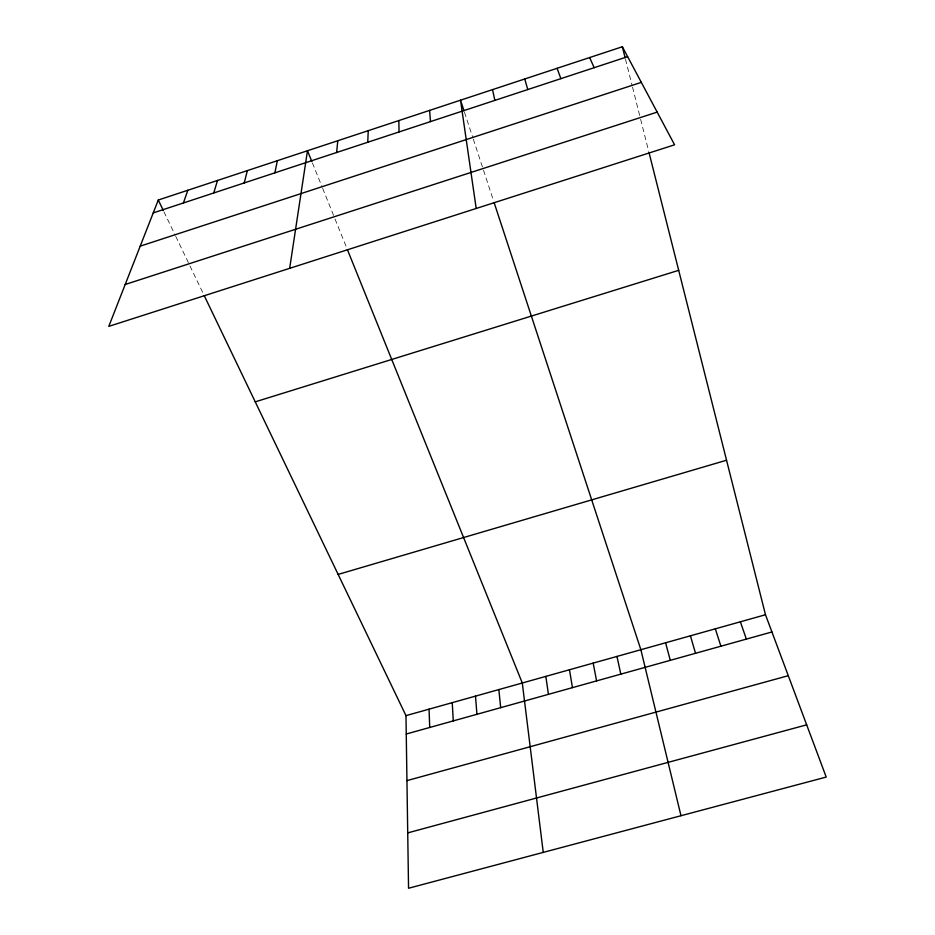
<?xml version="1.0" encoding="UTF-8"?>
<svg xmlns="http://www.w3.org/2000/svg" width="935" height="935" viewBox="0 0 935 935"><rect width="100%" height="100%" fill="white"/><g stroke="black" fill="none" stroke-linecap="round" stroke-linejoin="round"><path stroke-width="0.7" stroke-dasharray="4.67 3.51" d="M163.941 211.777L175.137 235.094M175.745 236.368L189.338 264.64M189.957 265.949L203.585 294.315M312.407 162.912L322.143 187.047M322.668 188.367L334.485 217.621M335.022 218.977L346.873 248.313M464.461 112.223L472.853 137.784M473.309 139.151L493.668 201.189M625.492 59.221L632.165 85.716M632.528 87.13L640.288 117.962M640.639 119.341L648.726 151.412"/><path stroke-width="1.4" d="M367.759 142.26L368.238 130.678M336.635 152.51L337.78 140.729M289.663 268.333L307.486 150.734L311.858 161.556M274.878 172.846L277.344 160.691M244.234 182.933L247.354 170.602M213.741 192.972L217.516 180.455M183.412 202.965L187.83 190.261M158.284 200.02L108.787 326.373L674.591 144.808L622.348 46.75L158.284 200.02L163.309 210.469M153.246 212.899L627.63 56.673M140.215 246.15L641.317 82.362M125.197 284.485L657.165 112.118M255.243 401.851L678.693 270.332M338.143 574.417L726.542 460.23M405.977 715.637L765.485 614.751L826.213 777.067L408.548 888.25L405.977 715.637L204.204 295.589M406.257 734.022L771.936 631.966M406.947 780.631L788.287 675.689M407.73 832.886L806.671 724.835M589.634 57.549L594.169 67.694M347.399 249.633L522.291 682.994L543.247 852.393M557.096 68.302L560.883 78.657M740.368 621.798L746.364 639.108M464.029 110.891L460.523 100.197L476.195 208.47M494.112 202.556L640.872 649.72L680.984 815.717M715.333 628.823L720.897 646.214M690.416 635.812L695.535 653.296M524.734 78.984L527.784 89.561M665.591 642.777L670.278 660.344M622.348 46.75L625.141 57.83M649.077 152.814L765.485 614.751M616.971 656.428L620.817 674.147M492.546 89.62L494.86 100.396M593.164 663.114L596.6 680.902M569.45 669.764L572.477 687.634M545.818 676.391L548.448 694.343M498.846 689.574L500.681 707.678M429.597 110.412L430.497 121.597M475.494 696.131L476.932 714.305M452.236 702.653L453.288 720.897M429.06 709.162L429.726 727.477M398.836 120.568L399.046 131.952"/></g></svg>
